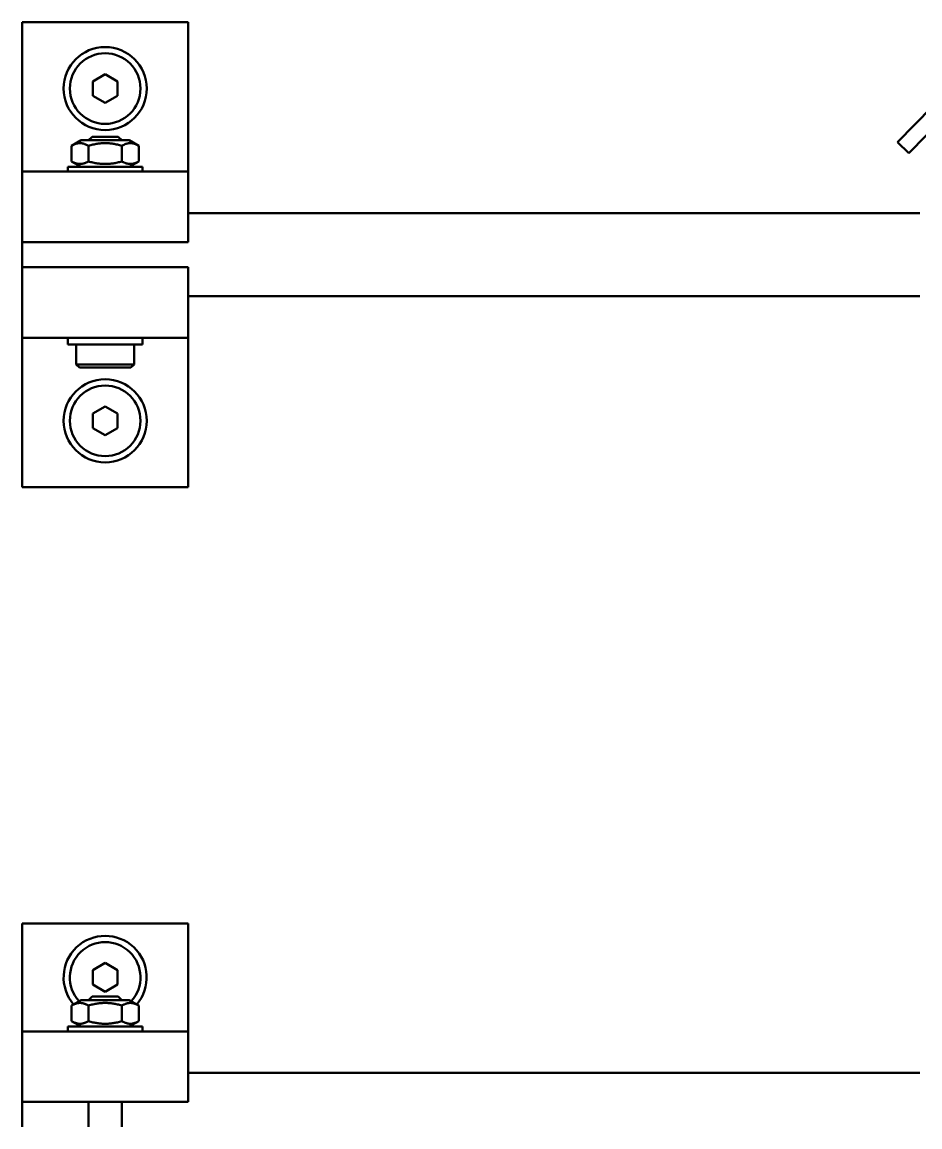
# Model space of a CAD drawing. Header units: millimetres. Extents: x -2685 to 3000, y -4484 to 2121.
# Drawn here: x 408 to 516.1, y 758.6 to 891.6 of the extents above; entities that cross this region are included whole.
import ezdxf

# ---------------------------------------------------------------- set-up
doc = ezdxf.new("R2010")
doc.units = ezdxf.units.MM
doc.header["$LTSCALE"] = 7.142857
doc.layers.add('Visible (ISO)', color=7, linetype='Continuous', lineweight=50)

msp = doc.modelspace()

# ---------------------------------------------------------------- linework, layer by layer
at = {"layer": 'Visible (ISO)'}
for p, q in [((428.027, 891.561), (408.027, 891.561)), ((408.027, 873.561), (408.027, 891.561)), ((428.027, 891.561), (428.027, 873.561)), ((416.527, 884.427), (418.027, 885.293)), ((418.027, 885.293), (419.527, 884.427)), ((416.527, 882.695), (416.527, 884.427)), ((419.527, 884.427), (419.527, 882.695)), ((418.027, 881.829), (416.527, 882.695)), ((419.527, 882.695), (418.027, 881.829)), ((513.409, 877.114), (517.599, 881.356)), ((518.951, 880.021), (514.761, 875.779)), ((415.127, 877.332), (413.985, 876.673)), ((413.985, 874.791), (413.985, 876.673)), ((420.927, 877.332), (415.127, 877.332)), ((416.006, 874.791), (416.006, 876.673)), ((416.456, 877.761), (416.027, 877.332)), ((416.456, 877.761), (419.597, 877.761)), ((419.597, 877.761), (420.027, 877.332)), ((420.048, 874.791), (420.048, 876.673)), ((420.927, 877.332), (422.068, 876.673)), ((422.068, 874.791), (422.068, 876.673)), ((513.409, 877.114), (514.761, 875.779)), ((422.527, 874.132), (413.527, 874.132)), ((413.527, 874.132), (413.527, 873.561)), ((415.127, 874.132), (413.985, 874.791)), ((420.927, 874.132), (422.068, 874.791)), ((422.527, 874.132), (422.527, 873.561)), ((428.027, 873.561), (408.027, 873.561)), ((408.027, 865.061), (408.027, 873.561)), ((428.027, 873.561), (428.027, 865.061)), ((428.027, 868.561), (516.112, 868.561)), ((408.027, 865.061), (408.027, 862.061)), ((428.027, 865.061), (408.027, 865.061)), ((428.027, 862.061), (408.027, 862.061)), ((408.027, 853.561), (408.027, 862.061)), ((428.027, 862.061), (428.027, 853.561)), ((428.027, 858.561), (516.112, 858.561)), ((428.027, 853.561), (408.027, 853.561)), ((408.027, 835.561), (408.027, 853.561)), ((413.527, 853.561), (413.527, 852.761)), ((422.527, 852.761), (413.527, 852.761)), ((414.527, 850.361), (414.527, 852.761)), ((421.527, 850.361), (421.527, 852.761)), ((422.527, 853.561), (422.527, 852.761)), ((428.027, 853.561), (428.027, 835.561)), ((421.527, 850.361), (414.527, 850.361)), ((414.927, 849.961), (414.527, 850.361)), ((414.927, 849.961), (421.127, 849.961)), ((421.127, 849.961), (421.527, 850.361)), ((416.527, 844.427), (418.027, 845.293)), ((418.027, 845.293), (419.527, 844.427)), ((416.527, 842.695), (416.527, 844.427)), ((419.527, 844.427), (419.527, 842.695)), ((418.027, 841.829), (416.527, 842.695)), ((419.527, 842.695), (418.027, 841.829)), ((428.027, 835.561), (408.027, 835.561)), ((428.027, 783.061), (408.027, 783.061)), ((408.027, 770.061), (408.027, 783.061)), ((428.027, 783.061), (428.027, 770.061)), ((416.527, 777.427), (418.027, 778.293)), ((418.027, 778.293), (419.527, 777.427)), ((416.527, 775.695), (416.527, 777.427)), ((419.527, 777.427), (419.527, 775.695)), ((418.027, 774.829), (416.527, 775.695)), ((419.527, 775.695), (418.027, 774.829)), ((416.456, 774.261), (416.027, 773.832)), ((416.456, 774.261), (419.597, 774.261)), ((419.597, 774.261), (420.027, 773.832)), ((415.127, 773.832), (413.985, 773.173)), ((413.985, 771.291), (413.985, 773.173)), ((420.927, 773.832), (415.127, 773.832)), ((416.006, 771.291), (416.006, 773.173)), ((420.048, 771.291), (420.048, 773.173)), ((420.927, 773.832), (422.068, 773.173)), ((422.068, 771.291), (422.068, 773.173)), ((422.527, 770.632), (413.527, 770.632)), ((413.527, 770.632), (413.527, 770.061)), ((415.127, 770.632), (413.985, 771.291)), ((420.927, 770.632), (422.068, 771.291)), ((422.527, 770.632), (422.527, 770.061)), ((428.027, 770.061), (408.027, 770.061)), ((408.027, 761.561), (408.027, 770.061)), ((428.027, 770.061), (428.027, 761.561)), ((428.027, 765.061), (516.112, 765.061)), ((408.027, 761.561), (408.027, 758.561)), ((428.027, 761.561), (408.027, 761.561)), ((416.027, 758.561), (416.027, 761.561)), ((420.027, 758.561), (420.027, 761.561))]:
    msp.add_line(p, q, dxfattribs=at)
for centre, radius in [((418.027, 883.561), 5), ((418.027, 883.561), 4.25), ((418.027, 843.561), 5), ((418.027, 843.561), 4.25)]:
    msp.add_circle(centre, radius, dxfattribs=at)
for radius, start, end in [(5, 319.4701, 220.5299), (4.25, 317.58457, 222.41543)]:
    msp.add_arc((418.027, 776.561), radius, start, end, dxfattribs=at)
for points in [[(416.006, 876.673), (414.996, 877.256), (413.985, 876.673)], [(420.048, 876.673), (418.027, 877.256), (416.006, 876.673)], [(422.068, 876.673), (421.058, 877.256), (420.048, 876.673)], [(413.985, 874.791), (414.996, 874.208), (416.006, 874.791)], [(416.006, 874.791), (418.027, 874.208), (420.048, 874.791)], [(420.048, 874.791), (421.058, 874.208), (422.068, 874.791)], [(416.006, 773.173), (414.996, 773.756), (413.985, 773.173)], [(420.048, 773.173), (418.027, 773.756), (416.006, 773.173)], [(422.068, 773.173), (421.058, 773.756), (420.048, 773.173)], [(413.985, 771.291), (414.996, 770.708), (416.006, 771.291)], [(416.006, 771.291), (418.027, 770.708), (420.048, 771.291)], [(420.048, 771.291), (421.058, 770.708), (422.068, 771.291)]]:
    msp.add_rational_spline(points, [1, 1.15470053838, 1], degree=2, dxfattribs=at)

doc.saveas('drawing.dxf')
